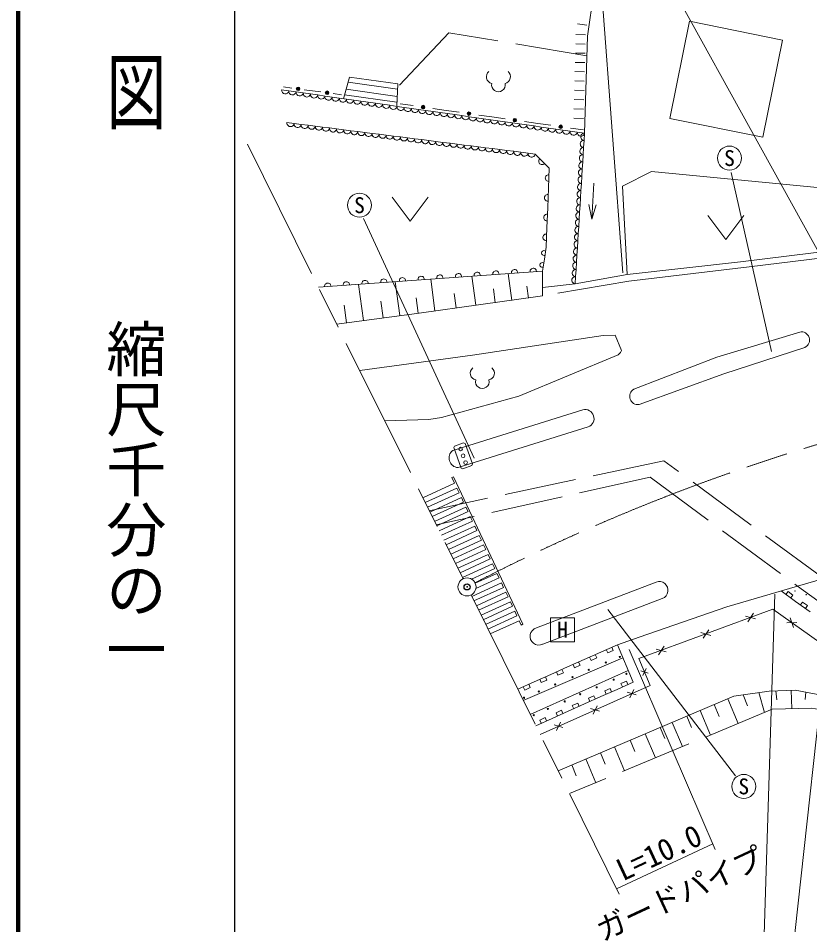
# Model space of a CAD drawing. Units: millimetres, scale not verified. Extents: x 40000 to 680000, y 20000 to 380000.
# Drawn here: x 40000 to 105893, y 240602 to 316018 of the extents above; entities that cross this region are included whole.
import ezdxf
from ezdxf.enums import TextEntityAlignment as Align

# ---------------------------------------------------------------- set-up
doc = ezdxf.new("R2010")
doc.units = ezdxf.units.MM
doc.header["$LTSCALE"] = 1000
doc.header["$PDMODE"] = 32
doc.header["$PDSIZE"] = 500
doc.linetypes.add('CHAIN', pattern=[18.5, 12, -1.5, 3.5, -1.5])
doc.linetypes.add('DASHED', pattern=[7.5, 6, -1.5])
for name, color, linetype, lineweight in [('M-BGD', 7, 'Continuous', 13), ('M-BGD-EXST', 7, 'Continuous', 13), ('M-BMK', 2, 'CHAIN', 13), ('M-BMK-SRVR', 3, 'Continuous', 13), ('M-STR-HTXT', 7, 'Continuous', 13), ('M-STR-STRC', 7, 'Continuous', 13), ('M-TTL', 2, 'Continuous', 140), ('M-TTL-BAND', 7, 'Continuous', 25)]:
    doc.layers.add(name, color=color, linetype=linetype, lineweight=lineweight)
doc.layers.add('M-OTRS', color=6, linetype='Continuous')
doc.styles.add('@ＭＳ ゴシック', font='')
doc.styles.add('ＭＳ ゴシック', font='')
doc.styles.get('@ＭＳ ゴシック').set_extended_font_data('@MS Gothic')
doc.styles.get('ＭＳ ゴシック').set_extended_font_data('MS Gothic')

msp = doc.modelspace()

# ---------------------------------------------------------------- linework, layer by layer
at = {"layer": 'M-BGD'}
for p, q in [((86552, 315542), (87343, 315421)), ((95867, 315759), (94234, 307682)), ((103610, 314193), (95867, 315759)), ((86424, 314659), (87224, 314638)), ((86404, 313886), (87203, 313865)), ((101977, 306116), (103610, 314193)), ((86383, 313113), (87183, 313092)), ((86363, 312340), (87163, 312319)), ((86343, 311567), (87143, 311546)), ((86323, 310794), (87122, 310773)), ((62530, 309969), (61930, 310055)), ((62095, 310298), (62784, 310206)), ((63131, 309883), (62530, 309969)), ((64506, 309975), (63817, 310067)), ((64506, 309975), (65195, 309882)), ((71543, 309490), (67296, 310098)), ((67466, 310697), (71577, 310108)), ((86302, 310021), (87102, 310001)), ((63731, 309797), (63131, 309883)), ((64331, 309711), (63731, 309797)), ((64931, 309625), (64331, 309711)), ((65532, 309539), (64931, 309625)), ((66132, 309453), (65532, 309539)), ((66732, 309367), (66132, 309453)), ((66917, 309651), (66228, 309744)), ((67332, 309281), (66732, 309367)), ((67165, 309651), (71520, 309028)), ((67932, 309195), (67332, 309281)), ((86282, 309249), (87082, 309228)), ((68533, 309110), (67932, 309195)), ((69133, 309024), (68533, 309110)), ((69733, 308938), (69133, 309024)), ((70333, 308852), (69733, 308938)), ((70933, 308766), (70333, 308852)), ((71534, 308680), (70933, 308766)), ((72134, 308594), (71534, 308680)), ((71795, 308894), (72886, 308738)), ((72734, 308508), (72134, 308594)), ((73334, 308422), (72734, 308508)), ((75612, 308349), (74522, 308504)), ((86262, 308476), (87061, 308455)), ((73935, 308336), (73334, 308422)), ((74535, 308250), (73935, 308336)), ((75135, 308165), (74535, 308250)), ((75735, 308079), (75135, 308165)), ((75612, 308349), (76703, 308193)), ((76335, 307993), (75735, 308079)), ((76936, 307907), (76335, 307993)), ((77536, 307821), (76936, 307907)), ((78136, 307735), (77536, 307821)), ((78736, 307649), (78136, 307735)), ((79429, 307804), (78339, 307959)), ((79429, 307804), (80520, 307648)), ((86241, 307703), (87041, 307682)), ((62965, 307254), (62375, 307329)), ((63555, 307180), (62965, 307254)), ((64145, 307105), (63555, 307180)), ((64735, 307030), (64145, 307105)), ((65325, 306956), (64735, 307030)), ((65916, 306881), (65325, 306956)), ((79337, 307563), (78736, 307649)), ((79937, 307477), (79337, 307563)), ((80537, 307391), (79937, 307477)), ((81137, 307305), (80537, 307391)), ((81737, 307220), (81137, 307305)), ((82338, 307134), (81737, 307220)), ((83246, 307259), (82155, 307414)), ((82938, 307048), (82338, 307134)), ((83538, 306962), (82938, 307048)), ((83246, 307259), (84336, 307103)), ((84138, 306876), (83538, 306962)), ((94234, 307682), (101977, 306116)), ((66506, 306806), (65916, 306881)), ((67096, 306732), (66506, 306806)), ((67686, 306657), (67096, 306732)), ((68276, 306582), (67686, 306657)), ((68866, 306508), (68276, 306582)), ((69456, 306433), (68866, 306508)), ((70046, 306358), (69456, 306433)), ((70636, 306284), (70046, 306358)), ((71227, 306209), (70636, 306284)), ((71817, 306134), (71227, 306209)), ((84739, 306790), (84138, 306876)), ((85339, 306704), (84739, 306790)), ((85939, 306618), (85339, 306704)), ((86539, 306532), (85939, 306618)), ((87063, 306714), (85972, 306869)), ((87139, 306446), (86539, 306532)), ((87102, 305850), (87139, 306446)), ((72407, 306060), (71817, 306134)), ((72997, 305985), (72407, 306060)), ((73587, 305910), (72997, 305985)), ((74177, 305836), (73587, 305910)), ((74767, 305761), (74177, 305836)), ((75357, 305686), (74767, 305761)), ((75947, 305612), (75357, 305686)), ((76538, 305537), (75947, 305612)), ((77128, 305462), (76538, 305537)), ((77718, 305388), (77128, 305462)), ((87065, 305253), (87102, 305850)), ((78308, 305313), (77718, 305388)), ((78898, 305238), (78308, 305313)), ((79488, 305164), (78898, 305238)), ((80078, 305089), (79488, 305164)), ((80668, 305014), (80078, 305089)), ((81259, 304940), (80668, 305014)), ((81849, 304865), (81259, 304940)), ((82439, 304790), (81849, 304865)), ((83029, 304716), (82439, 304790)), ((83029, 304716), (84205, 303533)), ((87028, 304657), (87065, 305253)), ((86954, 303464), (86991, 304060)), ((86991, 304060), (87028, 304657)), ((84205, 303533), (84138, 301891)), ((86917, 302867), (86954, 303464)), ((86880, 302271), (86917, 302867)), ((84138, 301891), (84072, 300250)), ((86806, 301078), (86843, 301674)), ((86843, 301674), (86880, 302271)), ((87736, 299302), (87908, 302297)), ((86768, 300481), (86806, 301078)), ((84072, 300250), (84005, 298608)), ((86731, 299885), (86768, 300481)), ((87736, 299302), (87506, 300517)), ((87736, 299302), (88105, 300483)), ((86694, 299288), (86731, 299885)), ((86620, 298096), (86657, 298692)), ((86657, 298692), (86694, 299288)), ((84005, 298608), (83939, 296966)), ((86583, 297499), (86620, 298096)), ((86546, 296903), (86583, 297499)), ((83939, 296966), (83794, 295973)), ((86509, 296306), (86546, 296903)), ((83794, 295973), (83649, 294980)), ((86435, 295113), (86472, 295710)), ((86472, 295710), (86509, 296306)), ((83649, 294980), (82095, 294867)), ((86398, 294517), (86435, 295113)), ((72769, 294191), (71214, 294078)), ((74323, 294304), (72769, 294191)), ((75877, 294416), (74323, 294304)), ((74336, 294305), (74694, 291671)), ((77432, 294529), (75877, 294416)), ((78986, 294642), (77432, 294529)), ((77756, 294553), (78085, 292132)), ((80541, 294754), (78986, 294642)), ((82095, 294867), (80541, 294754)), ((80790, 294772), (81093, 292541)), ((86360, 293920), (86398, 294517)), ((66551, 293741), (64996, 293628)), ((68105, 293853), (66551, 293741)), ((69660, 293966), (68105, 293853)), ((68322, 293869), (68731, 290860)), ((71214, 294078), (69660, 293966)), ((71389, 294091), (71772, 291273)), ((79550, 293502), (79706, 292352)), ((82347, 293716), (82481, 292730)), ((73122, 292745), (73294, 291480)), ((76287, 293114), (76451, 291910)), ((67121, 292142), (67321, 290668)), ((70189, 292473), (70378, 291084)), ((87000, 283441), (76166, 280057)), ((76611, 278635), (87445, 282019)), ((104861, 268775), (107044, 269402)), ((93096, 269108), (83138, 265304)), ((83655, 263949), (93613, 267753)), ((103500, 268374), (104710, 267501)), ((104710, 267501), (105920, 266627)), ((91668, 262743), (102818, 266847)), ((100545, 266276), (101374, 266049)), ((100718, 265807), (101202, 266518)), ((102818, 266847), (147012, 235593)), ((103973, 265724), (104820, 265738)), ((104262, 266132), (104531, 265330)), ((96828, 264908), (97658, 264681)), ((97001, 264439), (97485, 265150)), ((87106, 262670), (88488, 263287)), ((88488, 263287), (89870, 263904)), ((89870, 263904), (91197, 260793)), ((93112, 263540), (93941, 263313)), ((93284, 263071), (93768, 263782)), ((82039, 259275), (90331, 262822)), ((85724, 262054), (87106, 262670)), ((92595, 260515), (91668, 262743)), ((90781, 261767), (82625, 258093)), ((84342, 261437), (85724, 262054)), ((92445, 261528), (91819, 261730)), ((91983, 261336), (92281, 261922)), ((82960, 260820), (84342, 261437)), ((81578, 260204), (82960, 260820)), ((83445, 256441), (92595, 260515)), ((89845, 260189), (88493, 259584)), ((91197, 260793), (89845, 260189)), ((88493, 259584), (87141, 258979)), ((90699, 259944), (91441, 259728)), ((90902, 259487), (91238, 260184)), ((100350, 259729), (100698, 258810)), ((101654, 259924), (102130, 258268)), ((103140, 259314), (103069, 260071)), ((104334, 260119), (104387, 258575)), ((105567, 259956), (105499, 259350)), ((87141, 258979), (85789, 258374)), ((87852, 258129), (88188, 258826)), ((98350, 257937), (97933, 258923)), ((99931, 257354), (99064, 259402)), ((85789, 258374), (84438, 257769)), ((87648, 258586), (88391, 258369)), ((96033, 257029), (95642, 257953)), ((97612, 256389), (96751, 258422)), ((84438, 257769), (83086, 257164)), ((84598, 257228), (85341, 257011)), ((84802, 256771), (85137, 257468)), ((95298, 255427), (94443, 257445)), ((93038, 254488), (92190, 256491)), ((93811, 256090), (93420, 257012)), ((91338, 255026), (90941, 255963)), ((88865, 253961), (88462, 254913)), ((90479, 253423), (89638, 255411)), ((88080, 252426), (87245, 254398)), ((86454, 252991), (86070, 253900))]:
    msp.add_line(p, q, dxfattribs=at)
at = {"layer": 'M-BGD', "linetype": 'DASHED'}
for p, q in [((90825, 294129), (83637, 292921)), ((86360, 293920), (90691, 294694)), ((83641, 293605), (86360, 293920)), ((92590, 277841), (74797, 273872)), ((92590, 277841), (104861, 268775))]:
    msp.add_line(p, q, dxfattribs=at)
at = {"layer": 'M-BGD'}
for points in [[(87139, 306446), (87375, 314512), (88433, 321852)], [(90825, 294129), (100830, 295330), (108327, 296261), (140684, 299907), (148677, 301725), (163675, 303834), (185089, 306269), (206135, 309190), (218077, 309576), (223726, 309858), (237013, 311675), (256082, 313991), (272505, 315903)], [(71504, 308684), (71593, 310540), (67586, 311114), (67069, 309319)], [(66519, 290559), (73381, 291492), (83637, 292921), (83649, 294980)], [(70512, 282510), (74194, 282635), (75223, 282814), (81669, 284576), (89927, 288017), (90141, 288198), (90208, 288386), (89677, 289637), (88692, 289630), (77808, 287989), (68433, 286701)], [(105044, 289909), (98149, 287826), (91232, 285148)], [(91672, 283872), (98741, 286431), (105484, 288632)], [(89870, 263904), (91681, 264544), (98994, 267045), (104861, 268775), (148983, 236977)], [(104306, 267792), (104482, 268035), (104079, 268326), (103903, 268083)], [(105516, 266918), (105692, 267162), (105289, 267453), (105113, 267209)], [(89409, 263698), (89531, 263424), (89070, 263219), (88948, 263493)], [(86645, 262465), (86767, 262191), (86307, 261985), (86184, 262259)], [(88027, 263081), (88149, 262807), (87689, 262602), (87566, 262876)], [(85263, 261848), (85385, 261574), (84925, 261369), (84802, 261642)], [(83881, 261231), (84003, 260957), (83543, 260752), (83421, 261026)], [(82499, 260615), (82621, 260341), (82161, 260135), (82039, 260409)], [(88944, 259785), (88821, 260059), (89272, 260261), (89394, 259987)], [(90296, 260390), (90173, 260664), (90624, 260866), (90746, 260592)], [(84942, 253422), (99556, 259610), (102493, 260049), (104662, 260131), (108917, 259308), (111058, 258333), (111896, 257606)], [(87592, 259180), (87469, 259454), (87920, 259656), (88043, 259382)], [(86240, 258576), (86118, 258849), (86568, 259051), (86691, 258777)], [(84888, 257971), (84766, 258244), (85216, 258446), (85339, 258172)], [(83536, 257366), (83414, 257640), (83864, 257841), (83987, 257567)]]:
    msp.add_lwpolyline(points, dxfattribs=at)
at = {"layer": 'M-BGD', "linetype": 'DASHED'}
for points in [[(87327, 312870), (75852, 314807), (71581, 310282)], [(107044, 269402), (93734, 279208), (74214, 275048)], [(111896, 257606), (106062, 258622), (102757, 258529), (85888, 251515)]]:
    msp.add_lwpolyline(points, dxfattribs=at)
at = {"layer": 'M-BGD'}
msp.add_lwpolyline([(90691, 294694), (90294, 302043), (92715, 303274), (108243, 301778), (108233, 296747), (100110, 295759)], close=True, dxfattribs=at)
for centre, radius in [((63300, 310136), 150), ((63300, 310136), 99), ((63300, 310136), 49), ((65712, 309813), 150), ((65712, 309813), 99), ((65712, 309813), 49), ((73704, 308621), 150), ((73704, 308621), 99), ((73704, 308621), 49), ((77521, 308076), 150), ((77521, 308076), 99), ((77521, 308076), 49), ((81337, 307531), 150), ((81337, 307531), 99), ((81337, 307531), 49), ((85154, 306986), 150), ((85154, 306986), 99), ((85154, 306986), 49), ((104652, 268371), 24.5), ((105590, 268065), 25), ((88907, 262420), 50), ((90074, 262886), 50), ((87484, 261813), 50), ((86143, 261206), 50), ((89561, 260996), 50), ((90622, 261475), 50), ((84696, 260600), 50), ((88149, 260355), 50), ((82106, 259492), 50), ((83331, 260017), 50), ((86773, 259783), 50), ((85489, 259188), 50), ((82911, 258045), 50), ((84089, 258558), 50)]:
    msp.add_circle(centre, radius, dxfattribs=at)
for centre, radius, start, end in [((62231, 310015), 303, 172.45609, 351.25297), ((62831, 309929), 303, 172.45609, 351.25297), ((63431, 309843), 303, 172.45609, 351.25297), ((64031, 309757), 303, 172.45609, 351.25297), ((64632, 309671), 303, 172.45609, 351.25297), ((65232, 309585), 303, 172.45783, 351.2531), ((65832, 309499), 303, 172.45515, 351.25364), ((66432, 309413), 303, 172.45636, 351.2527), ((67033, 309327), 303, 172.45636, 351.2527), ((67633, 309242), 303, 172.45636, 351.2527), ((68233, 309156), 303, 172.45636, 351.2527), ((68833, 309070), 303, 172.45825, 351.25081), ((69433, 308984), 303, 172.4581, 351.25283), ((70034, 308898), 303, 172.45636, 351.2527), ((70634, 308812), 303, 172.45636, 351.2527), ((71234, 308726), 303, 172.45636, 351.2527), ((71834, 308640), 303, 172.45609, 351.25297), ((72434, 308554), 303, 172.45609, 351.25297), ((73035, 308468), 303, 172.45798, 351.25108), ((73635, 308382), 303, 172.45783, 351.2531), ((74235, 308297), 303, 172.45609, 351.25297), ((74835, 308211), 303, 172.45609, 351.25297), ((75436, 308125), 303, 172.45609, 351.25297), ((76036, 308039), 303, 172.45609, 351.25297), ((76636, 307953), 303, 172.45609, 351.25297), ((77236, 307867), 303, 172.45798, 351.25108), ((77836, 307781), 303, 172.45783, 351.2531), ((78437, 307695), 303, 172.45515, 351.25364), ((62670, 307289), 297, 172.29268, 353.2862), ((63260, 307214), 297, 172.29255, 353.28442), ((63850, 307140), 297, 172.29148, 353.28716), ((64440, 307065), 297, 172.29244, 353.28644), ((65030, 306990), 297, 172.29159, 353.28513), ((65620, 306916), 297, 172.29244, 353.28644), ((79037, 307609), 303, 172.45636, 351.2527), ((79637, 307523), 303, 172.45636, 351.2527), ((80237, 307437), 303, 172.45636, 351.2527), ((80838, 307352), 303, 172.45636, 351.2527), ((81438, 307266), 303, 172.45825, 351.25081), ((82038, 307180), 303, 172.4581, 351.25283), ((82638, 307094), 303, 172.45636, 351.2527), ((83238, 307008), 303, 172.45636, 351.2527), ((83839, 306922), 303, 172.45636, 351.2527), ((66210, 306841), 297, 172.29159, 353.28513), ((66800, 306766), 297, 172.29268, 353.2862), ((67390, 306692), 297, 172.29255, 353.28442), ((67981, 306617), 297, 172.29148, 353.28716), ((68571, 306542), 297, 172.29255, 353.28442), ((69161, 306468), 297, 172.29148, 353.28716), ((69751, 306393), 297, 172.29255, 353.28442), ((70341, 306318), 297, 172.29433, 353.28455), ((70931, 306244), 297, 172.29148, 353.28716), ((71521, 306169), 297, 172.29255, 353.28442), ((84439, 306836), 303, 172.45609, 351.25297), ((85039, 306750), 303, 172.45609, 351.25297), ((85639, 306664), 303, 172.45798, 351.25108), ((86240, 306578), 303, 172.45783, 351.2531), ((86840, 306492), 303, 172.45609, 351.25297), ((87120, 306148), 299, 86.2157, 266.66811), ((72111, 306094), 297, 172.29148, 353.28716), ((72702, 306020), 297, 172.29255, 353.28442), ((73292, 305945), 297, 172.29148, 353.28716), ((73882, 305870), 297, 172.29255, 353.28442), ((74472, 305796), 297, 172.29244, 353.28644), ((75062, 305721), 297, 172.29159, 353.28513), ((75652, 305646), 297, 172.29244, 353.28644), ((76242, 305572), 297, 172.29148, 353.28716), ((76832, 305497), 297, 172.29255, 353.28442), ((77422, 305422), 297, 172.29148, 353.28716), ((87083, 305552), 299, 86.21576, 266.66614), ((78013, 305348), 297, 172.29255, 353.28442), ((78603, 305273), 297, 172.29244, 353.28644), ((79193, 305198), 297, 172.29159, 353.28513), ((79783, 305124), 297, 172.29244, 353.28644), ((80373, 305049), 297, 172.29159, 353.28513), ((80963, 304974), 297, 172.29244, 353.28644), ((81553, 304900), 297, 172.29159, 353.28513), ((82143, 304825), 297, 172.29433, 353.28455), ((82733, 304750), 297, 172.29244, 353.28644), ((87046, 304955), 299, 86.21558, 266.66823), ((83602, 304109), 279, 130.47402, 319.18644), ((86971, 303762), 299, 86.21564, 266.66626), ((87008, 304359), 299, 86.21558, 266.66823), ((86934, 303166), 299, 86.21653, 266.66716), ((84147, 302713), 275, 82.45395, 272.9057), ((86897, 302569), 299, 86.2157, 266.66811), ((86823, 301376), 299, 86.21576, 266.66614), ((86860, 301973), 299, 86.2157, 266.66811), ((84080, 301071), 275, 82.45402, 272.90563), ((86786, 300780), 299, 86.21558, 266.66823), ((86749, 300183), 299, 86.21558, 266.66823), ((84014, 299430), 275, 82.45507, 272.90467), ((86712, 299587), 299, 86.21564, 266.66626), ((86637, 298394), 299, 86.2157, 266.66811), ((86675, 298990), 299, 86.21653, 266.66716), ((83947, 297788), 275, 82.45598, 272.90576), ((86600, 297797), 299, 86.2157, 266.66811), ((86563, 297201), 299, 86.21576, 266.66614), ((83764, 296485), 197, 50.01155, 293.41152), ((86526, 296604), 299, 86.2157, 266.66811), ((83620, 295491), 197, 50.00927, 293.41042), ((86452, 295411), 299, 86.21564, 266.66626), ((86489, 296008), 299, 86.21558, 266.66823), ((78206, 294623), 262, 355.91815, 192.37206), ((79761, 294735), 262, 355.91909, 192.37096), ((81315, 294848), 262, 355.91922, 192.37082), ((82870, 294961), 262, 355.91922, 192.37082), ((86415, 294815), 299, 86.21749, 266.66632), ((68880, 293947), 262, 355.91791, 192.3701), ((70434, 294060), 262, 355.91815, 192.37206), ((71989, 294172), 262, 355.91909, 192.37096), ((73543, 294285), 262, 355.91922, 192.37082), ((75097, 294398), 262, 355.91922, 192.37082), ((76652, 294510), 262, 355.91815, 192.37206), ((86378, 294218), 299, 86.21463, 266.66906), ((65771, 293722), 262, 355.9171, 192.37074), ((67325, 293834), 262, 355.91922, 192.37082), ((105186, 289243), 680, 296.0498, 101.98561), ((91597, 284560), 692, 121.8055, 276.22964), ((87184, 282718), 746, 290.40734, 104.28456), ((76657, 279430), 796, 128.04937, 266.64253), ((93359, 268432), 725, 290.53185, 111.2858), ((83330, 264601), 728, 105.34189, 296.47678)]:
    msp.add_arc(centre, radius, start, end, dxfattribs=at)
at = {"layer": 'M-BGD-EXST'}
for p, q in [((99342, 303191), (102704, 288286)), ((71126, 301134), (72626, 299134)), ((72626, 299134), (74126, 301134)), ((97398, 299595), (98898, 297595)), ((98898, 297595), (100398, 299595)), ((68747, 299356), (77943, 279425)), ((76313, 280420), (77065, 280693)), ((77065, 280693), (77193, 280634)), ((77193, 280634), (77809, 278942)), ((76253, 280292), (76313, 280420)), ((76869, 278600), (76253, 280292)), ((76997, 278540), (76869, 278600)), ((77749, 278814), (76997, 278540)), ((77809, 278942), (77749, 278814)), ((89085, 266837), (99702, 252993))]:
    msp.add_line(p, q, dxfattribs=at)
msp.add_lwpolyline([(84310, 264147), (86310, 264147), (86310, 266147), (84310, 266147)], close=True, dxfattribs=at)
for centre, radius in [((99202, 304377), 1000), ((68410, 300460), 1000), ((76826, 280181), 149), ((77031, 279617), 150), ((77236, 279053), 150), ((100393, 252117), 1000)]:
    msp.add_circle(centre, radius, dxfattribs=at)
for centre, radius, start, end in [((79546, 311155), 576, 130.6006, 257.47189), ((80396, 311155), 576, 282.52811, 49.3994), ((79971, 310458), 566, 166.31445, 13.68555), ((78207, 286484), 576, 130.60216, 257.47033), ((79057, 286484), 576, 282.52811, 49.3994), ((78632, 285788), 566, 166.31445, 13.68555)]:
    msp.add_arc(centre, radius, start, end, dxfattribs=at)
at = {"layer": 'M-BMK'}
for p, q in [((59089, 305537), (77025, 269382)), ((77691, 268038), (90035, 243156))]:
    msp.add_line(p, q, dxfattribs=at)
msp.add_arc((154502, 120747), 166865, 96.64307, 117.27898, dxfattribs=at)
at = {"layer": 'M-BMK-SRVR'}
msp.add_circle((77358, 268710), 750, dxfattribs=at)
at = {"layer": 'M-OTRS'}
msp.add_point((77358, 268710), dxfattribs=at)
at = {"layer": 'M-STR-HTXT'}
for p, q in [((90320, 294846), (86871, 340582)), ((102990, 268098), (101717, 228293)), ((90852, 263508), (98013, 246871)), ((89813, 243604), (97816, 247330))]:
    msp.add_line(p, q, dxfattribs=at)
for points in [[(60123, 331213), (87431, 331213), (108653, 292859)], [(127725, 237598), (104397, 237598), (107688, 267673)]]:
    msp.add_lwpolyline(points, dxfattribs=at)
at = {"layer": 'M-STR-STRC'}
for p, q in [((76245, 277866), (76109, 277802)), ((76109, 277802), (76330, 277332)), ((76245, 277866), (82013, 265602)), ((76330, 277332), (73681, 276122)), ((76522, 276924), (73881, 275719)), ((76522, 276924), (76700, 276544)), ((76700, 276544), (74068, 275343)), ((76892, 276137), (74268, 274939)), ((76892, 276137), (77071, 275757)), ((77071, 275757), (74454, 274563)), ((77262, 275350), (74655, 274159)), ((77262, 275350), (77441, 274970)), ((77441, 274970), (74841, 273783)), ((77633, 274562), (75041, 273380)), ((77633, 274562), (77811, 274182)), ((77811, 274182), (75228, 273003)), ((78003, 273775), (75428, 272600)), ((78003, 273775), (78182, 273395)), ((78182, 273395), (75615, 272223)), ((78373, 272988), (75815, 271820)), ((78552, 272607), (76002, 271443)), ((78373, 272988), (78552, 272607)), ((78744, 272200), (76202, 271040)), ((78922, 271820), (76389, 270664)), ((78744, 272200), (78922, 271820)), ((79114, 271413), (76589, 270260)), ((79293, 271033), (76776, 269884)), ((79114, 271413), (79293, 271033)), ((79484, 270625), (76976, 269481)), ((79663, 270245), (77728, 269362)), ((79484, 270625), (79663, 270245)), ((79854, 269838), (78045, 269012)), ((80033, 269458), (78096, 268574)), ((79854, 269838), (80033, 269458)), ((80225, 269051), (77749, 267921)), ((80404, 268670), (77936, 267544)), ((80225, 269051), (80404, 268670)), ((80595, 268263), (78136, 267141)), ((80774, 267883), (78323, 266765)), ((80595, 268263), (80774, 267883)), ((80965, 267476), (78523, 266361)), ((81144, 267096), (78710, 265985)), ((80965, 267476), (81144, 267096)), ((81336, 266688), (78910, 265581)), ((81515, 266308), (79097, 265205)), ((81336, 266688), (81515, 266308)), ((81706, 265901), (79297, 264802)), ((81706, 265901), (81877, 265538)), ((82013, 265602), (81877, 265538))]:
    msp.add_line(p, q, dxfattribs=at)
at = {"layer": 'M-TTL'}
msp.add_line((40000, 380000), (40000, 20000), dxfattribs=at)
at = {"layer": 'M-TTL-BAND'}
msp.add_line((58000, 370000), (58000, 20000), dxfattribs=at)

# ---------------------------------------------------------------- texts
at = {"layer": 'M-BGD-EXST', "style": 'ＭＳ ゴシック'}
for s, p in [('S', (99202, 304377)), ('S', (68410, 300460)), ('H', (85310, 265147)), ('S', (100393, 252117))]:
    msp.add_text(s, height=1320, dxfattribs=at).set_placement(p, align=Align.MIDDLE_CENTER)
at = {"layer": 'M-STR-HTXT', "style": 'ＭＳ ゴシック'}
for s, rotation, p in [('L=10.0', 24.969, (93329, 246620)), ('ガードパイプ', 24.97, (95052, 243202))]:
    msp.add_text(s, height=1833, rotation=rotation, dxfattribs=at).set_placement(p, align=Align.MIDDLE_CENTER)
at = {"layer": 'M-TTL-BAND', "style": '@ＭＳ ゴシック', "width": 1.4}
msp.add_text('平  面  図', height=3666, rotation=270, dxfattribs=at).set_placement((49777, 306475), align=Align.MIDDLE_RIGHT)
at = {"layer": 'M-TTL-BAND', "style": '@ＭＳ ゴシック'}
msp.add_text('縮尺千分の一', height=3666, rotation=270, dxfattribs=at).set_placement((49777, 261030), align=Align.MIDDLE_RIGHT)

doc.saveas('drawing.dxf')
